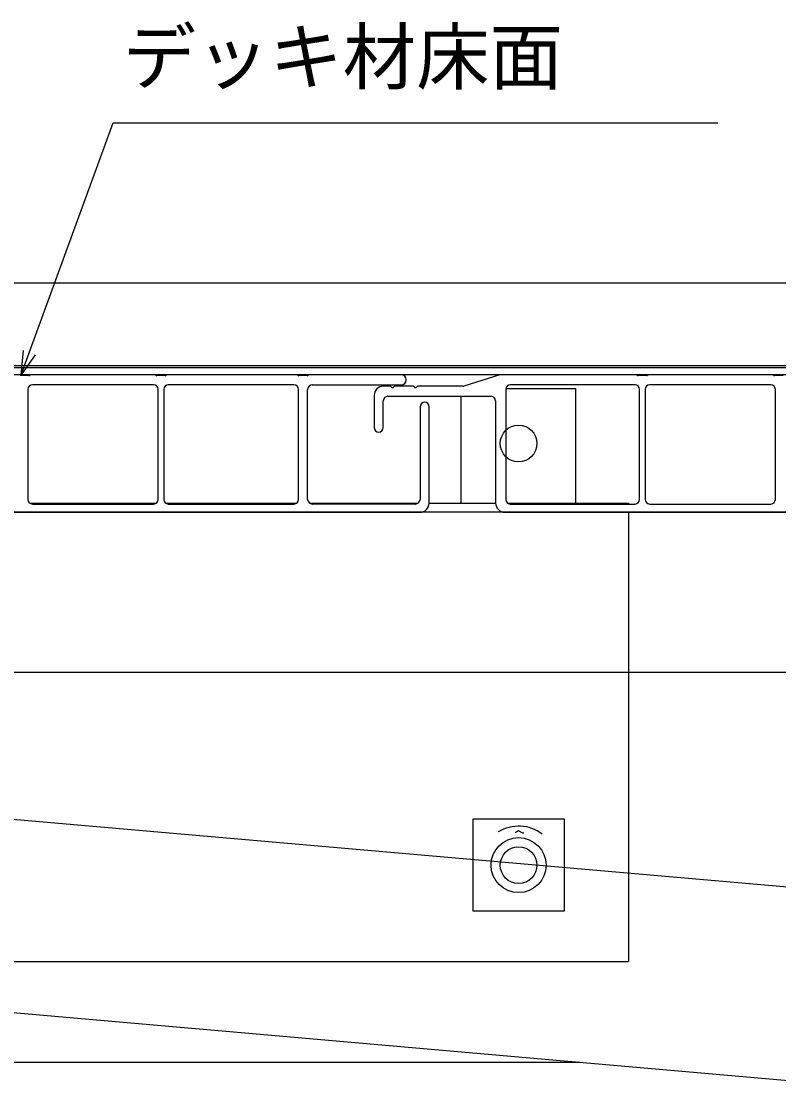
# Model space of a CAD drawing. Units: millimetres, scale not verified. Extents: x -1050 to 1050, y -1565 to 1556.
# Drawn here: x -218 to -52.8, y 447.2 to 678.5 of the extents above; entities that cross this region are included whole.
import ezdxf
from ezdxf.enums import TextEntityAlignment as Align

# ---------------------------------------------------------------- set-up
doc = ezdxf.new("R2010")
doc.units = ezdxf.units.MM
doc.header["$LTSCALE"] = 8
for name, color, linetype in [('0-4_YKK_12', 2, 'Continuous'), ('0-5_YKK_13', 4, 'Continuous'), ('0-6_YKK_D', 6, 'Continuous')]:
    doc.layers.add(name, color=color, linetype=linetype)
doc.styles.add('ＭＳ ゴシック', font='')
doc.styles.get('ＭＳ ゴシック').set_extended_font_data('MS Gothic')

msp = doc.modelspace()

# ---------------------------------------------------------------- linework, layer by layer
at = {"layer": '0-4_YKK_12'}
for p, q in [((67.28, 621.3), (-701.184, 621.3)), ((-272.214, 603.301), (68.617, 603.301)), ((69.047, 602.801), (-271, 602.801)), ((73, 601.301), (-271, 601.301)), ((105.5, 571.302), (-363, 571.302)), ((105.5, 536.302), (-363, 536.302)), ((-424.5, 451.301), (-96.18, 451.301))]:
    msp.add_line(p, q, dxfattribs=at)
at = {"layer": '0-5_YKK_13'}
for p, q in [((-216.323, 601.15), (-218.177, 601.15)), ((-215.82, 601.279), (-216.18, 601.171)), ((-189.073, 601.3), (-215.677, 601.3)), ((-188.57, 601.171), (-188.93, 601.279)), ((-186.573, 601.15), (-188.427, 601.15)), ((-186.07, 601.279), (-186.43, 601.171)), ((-158.073, 601.3), (-185.927, 601.3)), ((-157.57, 601.171), (-157.93, 601.279)), ((-155.573, 601.15), (-157.427, 601.15)), ((-155.07, 601.279), (-155.43, 601.171)), ((-135.1, 601.3), (-154.927, 601.3)), ((-113.573, 601.279), (-121.427, 598.824)), ((-84.073, 601.301), (-113.424, 601.301)), ((-83.57, 601.173), (-83.93, 601.28)), ((-81.573, 601.151), (-83.427, 601.151)), ((-81.07, 601.28), (-81.43, 601.173)), ((-54.323, 601.301), (-80.927, 601.301)), ((-53.82, 601.173), (-54.18, 601.28)), ((-51.823, 601.151), (-53.677, 601.151)), ((-189.1, 599.1), (-215.5, 599.1)), ((-158.5, 599.1), (-185.9, 599.1)), ((-154.5, 599.1), (-135.1, 599.1)), ((-84.1, 599.101), (-111.3, 599.101)), ((-54.5, 599.101), (-80.9, 599.101)), ((-216.5, 598.1), (-216.5, 574.1)), ((-188.1, 574.1), (-188.1, 598.1)), ((-186.9, 598.1), (-186.9, 574.1)), ((-157.5, 574.1), (-157.5, 598.1)), ((-155.5, 574.1), (-155.5, 598.1)), ((-141, 596.801), (-141, 589.801)), ((-137.52, 598.801), (-139, 598.801)), ((-138, 596.601), (-115.5, 596.601)), ((-132.52, 598.801), (-136.48, 598.801)), ((-121.576, 598.801), (-131.48, 598.801)), ((-122, 573.301), (-122, 596.601)), ((-112.3, 598.101), (-112.3, 574.101)), ((-112.28, 598.301), (-97, 598.301)), ((-97, 573.301), (-97, 598.301)), ((-83.1, 574.101), (-83.1, 598.101)), ((-81.9, 598.101), (-81.9, 574.101)), ((-53.5, 574.101), (-53.5, 598.101)), ((-139, 589.801), (-139, 595.601)), ((-131, 594.3), (-131, 574.1)), ((-129, 573.3), (-129, 594.3)), ((-114.5, 595.601), (-114.5, 573.301)), ((-327.5, 571.3), (-131, 571.3)), ((-216.102, 573.301), (-188.498, 573.301)), ((-215.5, 573.1), (-189.1, 573.1)), ((-186.502, 573.301), (-157.898, 573.301)), ((-185.9, 573.1), (-158.5, 573.1)), ((-155.102, 573.301), (-131.398, 573.301)), ((-132, 573.1), (-154.5, 573.1)), ((-129, 573.301), (-114.5, 573.301)), ((-112.5, 571.301), (84, 571.301)), ((-111.9, 573.301), (-85.5, 573.301)), ((-111.3, 573.101), (-84.1, 573.101)), ((-85.5, 573.301), (-85.5, 573.101)), ((-85.5, 571.301), (-85.5, 473.301)), ((-80.9, 573.101), (-54.5, 573.101)), ((-46.145, 489.084), (-290.212, 510.438)), ((-109.5, 501.806), (-110.278, 501.357)), ((-108.566, 501.267), (-109.5, 501.806)), ((-377, 473.301), (-85.5, 473.301)), ((-293.873, 468.597), (-49.805, 447.244))]:
    msp.add_line(p, q, dxfattribs=at)
msp.add_lwpolyline([(-99.5, 484.301), (-99.5, 504.301), (-119.5, 504.301), (-119.5, 484.301)], close=True, dxfattribs=at)
for centre, radius in [((-109.5, 586.302), 4), ((-109.5, 494.301), 6), ((-109.5, 494.301), 4)]:
    msp.add_circle(centre, radius, dxfattribs=at)
for centre, radius, start, end in [((-216.323, 601.65), 0.5, 270, 286.69924), ((-215.677, 600.8), 0.5, 90, 106.69924), ((-189.073, 600.8), 0.5, 73.30076, 90), ((-188.427, 601.65), 0.5, 253.30076, 270), ((-186.573, 601.65), 0.5, 270, 286.69924), ((-185.927, 600.8), 0.5, 90, 106.69924), ((-158.073, 600.8), 0.5, 73.30076, 90), ((-157.427, 601.65), 0.5, 253.30076, 270), ((-155.573, 601.65), 0.5, 270, 286.69924), ((-154.927, 600.8), 0.5, 90, 106.69924), ((-135.1, 600.2), 1.1, 270, 90), ((-113.424, 600.801), 0.5, 90, 107.35402), ((-84.073, 600.801), 0.5, 73.30076, 90), ((-83.427, 601.651), 0.5, 253.30076, 270), ((-81.573, 601.651), 0.5, 270, 286.69924), ((-80.927, 600.801), 0.5, 90, 106.69924), ((-54.323, 600.801), 0.5, 73.30076, 90), ((-53.677, 601.651), 0.5, 253.30076, 270), ((-215.5, 598.1), 1, 90, 180), ((-189.1, 598.1), 1, 0, 90), ((-185.9, 598.1), 1, 90, 180), ((-158.5, 598.1), 1, 0, 90), ((-154.5, 598.1), 1, 90, 180), ((-111.3, 598.101), 1, 90, 180), ((-84.1, 598.101), 1, 0, 90), ((-80.9, 598.101), 1, 90, 180), ((-54.5, 598.101), 1, 360, 90), ((-139, 596.801), 2, 90, 180), ((-138, 595.601), 1, 90, 180), ((-137.52, 598.501), 0.3, 30, 90), ((-137, 598.801), 0.3, 210, 330), ((-136.48, 598.501), 0.3, 90, 150), ((-132.52, 598.501), 0.3, 30, 90), ((-132, 598.801), 0.3, 210, 330), ((-131.48, 598.501), 0.3, 90, 150), ((-121.576, 599.301), 0.5, 270, 287.35402), ((-115.5, 595.601), 1, 0, 90), ((-130, 594.3), 1, 0, 180), ((-140, 589.801), 1, 180, 0), ((-215.5, 574.1), 1, 180, 270), ((-189.1, 574.1), 1, 270, 0), ((-185.9, 574.1), 1, 180, 270), ((-158.5, 574.1), 1, 270, 0), ((-154.5, 574.1), 1, 180, 270), ((-132, 574.1), 1, 270, 0), ((-111.3, 574.101), 1, 180, 270), ((-84.1, 574.101), 1, 270, 0), ((-80.9, 574.101), 1, 180, 270), ((-54.5, 574.101), 1, 270, 360), ((-131, 573.3), 2, 270, 0), ((-112.5, 573.301), 2, 180, 270), ((-109.5, 494.301), 8.5, 52.50819, 121.49181), ((-109.5, 494.301), 7.05, 80.57792, 82.78186)]:
    msp.add_arc(centre, radius, start, end, dxfattribs=at)
at = {"layer": '0-6_YKK_D'}
for points in [[(-217.948, 601.3), (-216.204, 606.092), (-197.93, 656.3), (-197.475, 656.3), (-66.02, 656.3)], [(-214.92, 605.625), (-217.948, 601.3), (-217.488, 606.56)]]:
    msp.add_lwpolyline(points, dxfattribs=at)

# ---------------------------------------------------------------- texts
at = {"layer": '0-6_YKK_D', "style": 'ＭＳ ゴシック'}
msp.add_text('デッキ材床面', height=11.73, dxfattribs=at).set_placement((-195.838, 661.3), align=Align.BOTTOM_LEFT)

doc.saveas('drawing.dxf')
